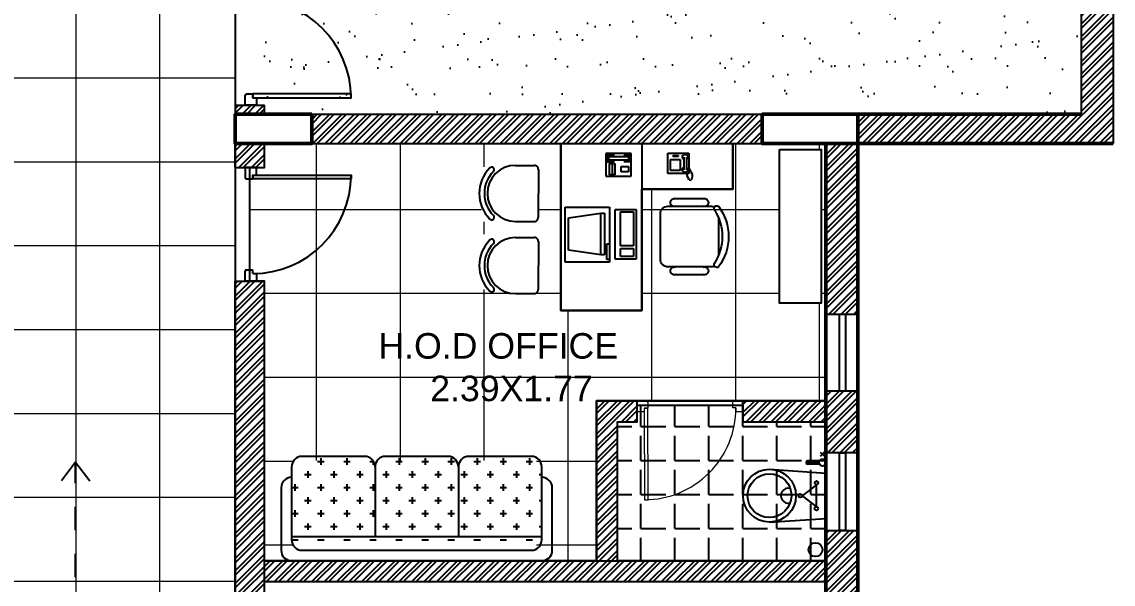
# Model space of a CAD drawing. Header units: millimetres. Extents: x 1521 to 3683, y 1649 to 3322.
# Drawn here: x 1935.604 to 1940.242, y 1665.422 to 1667.811 of the extents above; entities that cross this region are included whole.
import ezdxf

# ---------------------------------------------------------------- set-up
doc = ezdxf.new("R2010")
doc.units = ezdxf.units.MM
doc.header["$LTSCALE"] = 0.1
doc.linetypes.add('DASHED2', pattern=[0.375, 0.25, -0.125])
for name, color, linetype, lineweight in [('COL', 1, 'Continuous', 50), ('DOOR', 8, 'Continuous', 15), ('plan wall', 7, 'Continuous', 25), ('WALL', 7, 'Continuous', 50), ('WIN', 8, 'Continuous', 25)]:
    doc.layers.add(name, color=color, linetype=linetype, lineweight=lineweight)
doc.styles.add('ATTR', font='romans.shx', dxfattribs={"width": 0.8, "height": 2.52})
doc.styles.add('WORKING', font='ARIALN.TTF')
pattern_1 = [(45, (1274.377843, 807.466503), (-0.0265249055, 0.0265249055), []), (45, (1274.377843, 807.48526), (-0.0265249055, 0.0265249055), [])]

# ---------------------------------------------------------------- blocks, each defined once
blk = doc.blocks.new('RECTANG')
for p, q in [((1, 1), (0, 1)), ((0, 1), (0, 0)), ((1, 0), (1, 1)), ((0, 0), (1, 0))]:
    blk.add_line(p, q)
blk = doc.blocks.new('IBMAT', base_point=(61, 306))
for p, q in [((75, 307), (75, 306)), ((81, 307), (75, 307)), ((81, 306), (81, 307))]:
    blk.add_line(p, q)
at = {"xscale": 21, "yscale": 17, "zscale": 21}
blk.add_blockref('RECTANG', (61, 306), dxfattribs=at)
blk = doc.blocks.new('KEYBOARD', base_point=(60, 294))
for p, xscale, yscale, zscale in [((60, 294), 19, 8, 19), ((61, 295), 13, 5, 13), ((75, 295), 3, 5, 3)]:
    blk.add_blockref('RECTANG', p, dxfattribs=dict(xscale=xscale, yscale=yscale, zscale=zscale))
blk = doc.blocks.new('COMPUTER')
for p, q in [((-6.64, 16.23), (-8.5, 3.5)), ((6.08, 16.23), (-6.64, 16.23)), ((8, 3.5), (6.08, 16.23)), ((-8.5, 3.5), (-8.5, 2.04)), ((8, 3.5), (-8.5, 3.5)), ((-8.5, 2.04), (8, 2.04)), ((8, 2.04), (8, 3.5))]:
    blk.add_line(p, q)
at = {"xscale": 1.033846153846152, "yscale": 1.033846153846152, "zscale": 1.033846153846152}
for name, p in [('IBMAT', (-10.86, 0)), ('KEYBOARD', (-10.05, -10.5))]:
    blk.add_blockref(name, p, dxfattribs=at)
blk = doc.blocks.new('DESK2')
for p, q in [((33, 0), (-33, 0)), ((-33, 0), (-33, -68)), ((33, -32), (33, 0)), ((-33, -32), (33, -32)), ((-15, -68), (-15, -32)), ((-33, -68), (-15, -68))]:
    blk.add_line(p, q)
blk = doc.blocks.new('CHAIR7')
for p, q in [((5.12, 15.04), (17.88, 15.04)), ((0, 9), (0, -9)), ((20, 12), (3, 12)), ((23, -7.44), (23, 7.44)), ((3, -12), (20, -12)), ((5.12, -15), (17.88, -15))]:
    blk.add_line(p, q)
for centre, radius, start, end in [((5.56, 13.54), 1.56, 73.7398, 286.2602), ((17.44, 13.54), 1.56, 253.7398, 106.2602), ((3, 9), 3, 90, 180), ((20, 9), 3, 62.4156, 90), ((22.34, 11.12), 1.1, 53.3099, 212.0274), ((4.82, 0), 19.64, 327.5758, 32.4242), ((7, 0), 20, 323.1301, 36.8699), ((3, -9), 3, 180, 270), ((5.56, -13.5), 1.56, 73.7398, 286.2602), ((17.44, -13.5), 1.56, 253.7398, 106.2602), ((20, -9), 3, 270, 297.5844), ((22.34, -11.12), 1.1, 147.9726, 306.6901)]:
    blk.add_arc(centre, radius, start, end)
blk = doc.blocks.new('FNPHONE')
for p, q in [((-7.29, 6.54), (-7.29, 1.54)), ((-6.29, 6.54), (-6.29, 1.54)), ((-3.87, 4.85), (-3.87, 4.85)), ((-2.94, 4.85), (-2.94, 4.85)), ((-2, 4.85), (-2, 4.85)), ((-9.1, 0.22), (-9.7, 0.02)), ((-8.9, 0.62), (-9.5, 0.42)), ((-8.7, 1.02), (-9.3, 0.82)), ((-8.5, 1.42), (-9.1, 1.22)), ((-8.3, 1.82), (-8.9, 1.62)), ((-7.14, 0.56), (-7.5, -0.58)), ((-3.87, 3.91), (-3.87, 3.91)), ((-3.87, 2.97), (-3.87, 2.97)), ((-3.87, 2.03), (-3.87, 2.03)), ((-2.94, 3.91), (-2.94, 3.91)), ((-2.94, 2.97), (-2.94, 2.97)), ((-2.94, 2.03), (-2.94, 2.03)), ((-2, 3.91), (-2, 3.91)), ((-2, 2.97), (-2, 2.97)), ((-2, 2.03), (-2, 2.03)), ((-9.3, -0.18), (-9.9, -0.38)), ((-9.3, -0.58), (-9.9, -0.78)), ((-9.3, -0.98), (-9.9, -1.18)), ((-9.3, -1.38), (-9.9, -1.58)), ((-9.1, -1.78), (-9.7, -1.98)), ((-8.9, -2.18), (-9.5, -2.38)), ((-8.43, -2.46), (-9.03, -2.66)), ((-7.9, -1.98), (-8.5, -2.18)), ((-7.7, -1.58), (-8.3, -1.78)), ((-7.5, -1.18), (-8.1, -1.38)), ((-7.3, -0.78), (-7.9, -0.98))]:
    blk.add_line(p, q)
for centre, start, end in [((-6.79, 6.54), 298.4915, 241.5085), ((-6.79, 1.54), 118.4915, 61.5085)]:
    blk.add_arc(centre, 1.05, start, end)
for p, xscale, yscale, zscale in [((-8.21, 0), 8.20528234483245, 8.104073169521023, 8.20528234483245), ((-4.81, 1.25), 3.75, 4.375, 3.75), ((-4.03, 6.72), 2.03125, 0.46875, 2.03125)]:
    blk.add_blockref('RECTANG', p, dxfattribs=dict(xscale=xscale, yscale=yscale, zscale=zscale))
blk = doc.blocks.new('http...pointasearch.autodesk.com.GeneralSymbolsCatalog.idropxml.MULTI_LINE_TELEPHONE.xml.MULTI_LINE_TELEPHONE')
for p, q in [((-4.5, 0), (4.5, 0)), ((-4.5, -10), (-4.5, 0)), ((4.5, 0), (4.5, -10)), ((-4, -0.5), (-4, -3)), ((-4, -3), (-3.25, -3)), ((-1.25, -0.5), (-3.75, -0.5)), ((-3.75, -0.5), (-3.75, -2.75)), ((-3.75, -2.75), (-3.25, -2.75)), ((-3.25, -1), (-1.75, -1)), ((-3.25, -1), (-3.25, -9)), ((-1.75, -9), (-1.75, -1)), ((-1.75, -2.75), (-1.25, -2.75)), ((-1.75, -3), (-1, -3)), ((-1.25, -2.75), (-1.25, -0.5)), ((-1, -3), (-1, -0.5)), ((-0.5, -1.5), (-0.5, -3.5)), ((4, -1.5), (-0.5, -1.5)), ((-0.5, -2.5), (4, -2.5)), ((-0.5, -3.5), (4, -3.5)), ((4, -3.5), (4, -1.5)), ((-3.75, -9.5), (-3.75, -7.25)), ((-3.75, -7.25), (-3.25, -7.25)), ((-1.75, -7.25), (-1.25, -7.25)), ((-1.25, -7.25), (-1.25, -9.5)), ((0.75, -6), (0.75, -9)), ((2.75, -6), (0.75, -6)), ((2.75, -9), (2.75, -6)), ((4.5, -10), (-4.5, -10)), ((-1.25, -9.5), (-3.75, -9.5)), ((-3.25, -9), (-1.75, -9)), ((0.75, -9), (2.75, -9))]:
    blk.add_line(p, q)
at = {"style": 'ATTR', "width": 0.8, "flags": 9}
blk.add_attdef('ESTCODE', (0, 0), '', height=0.0000256, dxfattribs=at)
blk = doc.blocks.new('D75')
at = {"layer": 'DOOR'}
for p, q in [((0.05, 0.7), (0.05, 0.675)), ((0.05, 0.7), (0.075, 0.7)), ((0.05, 0.05), (0.05, 0.075)), ((0.05, 0.05), (0.075, 0.05))]:
    blk.add_line(p, q, dxfattribs=at)
for points in [[(0.075, 0.7), (0.075, 0.75), (0, 0.75), (0, 0.685)], [(0.01, 0.675), (0.05, 0.675)], [(0.075, 0.05), (0.075, 0), (0, 0), (0, 0.065)], [(0.01, 0.075), (0.05, 0.075)]]:
    blk.add_lwpolyline(points, dxfattribs=at)
blk.add_lwpolyline([(0.05, 0.075), (0.05, 0.05), (0.7, 0.05), (0.7, 0.075)], close=True, dxfattribs=at)
for centre, radius, start, end in [((0.05, 0.05), 0.65, 0, 90), ((0.01, 0.685), 0.01, 180, 270), ((0.01, 0.065), 0.01, 90, 180)]:
    blk.add_arc(centre, radius, start, end, dxfattribs=at)
blk = doc.blocks.new('chair cor')
for p, q in [((-27.5, 22.5), (-27.5, 4)), ((27.5, 22.5), (27.5, 4)), ((23.5, 0), (-23.5, 0))]:
    blk.add_line(p, q)
for centre, radius, start, end in [((0, 22.5), 35.5, 45.1027, 135.1027), ((0, 22.5), 27.5, 0, 180), ((-23.4, 45.8), 2.5, 135, 315.221), ((0, 22.5), 30.5, 45.1196, 135.1196), ((23.3, 45.9), 2.5, 225, 45.1105), ((-23.5, 4), 4, 179.6528, 270), ((23.5, 4), 4, 270, 0.3472)]:
    blk.add_arc(centre, radius, start, end)

msp = doc.modelspace()

# ---------------------------------------------------------------- hatches: boundary and pattern name
h = msp.add_hatch()
h.set_pattern_fill('AR-SAND', color=256, scale=0.059074, angle=45, style=0)
h.set_pattern_definition([(82.5, (999.7894, 958.43), (-2.1111885, 1.977517), [0, -2.2807224, 0, -2.550808, 0, -2.4382723]), (52.5, (999.7894, 958.43), (-1.11656, 4.872013), [0, -1.2303897, 0, -2.055651, 0, -0.7877495]), (12.5, (998.4843, 957.125), (3.298091, 3.3100975), [0, -0.7502376, 0, -2.7008554, 0, -3.526117]), (2.5, (998.4843, 957.125), (2.258281, 4.1207), [0, -0.375119, 0, -1.770561, 0, -2.0256416])])
h.paths.add_polyline_path([(1937.3162, 1670.5551), (1939.3742, 1670.5551), (1939.3742, 1667.8053), (1937.3162, 1667.8053)], flags=16)
h.paths.add_polyline_path([(1936.6355, 1670.9166), (1940.1065, 1670.9166), (1940.1065, 1667.4182), (1936.6355, 1667.4182)])
h = msp.add_hatch()
h.set_pattern_fill('STEEL', color=256, scale=0.011815, style=0)
h.set_pattern_definition(pattern_1)
h.paths.add_polyline_path([(1940.2424, 1669.5359), (1940.1065, 1669.5359), (1940.1065, 1668.8885), (1940.2424, 1668.8885)])
h.paths.add_polyline_path([(1940.2424, 1667.9122), (1940.1065, 1667.9122), (1940.1065, 1667.4182), (1939.1576, 1667.4182), (1939.1576, 1667.2934), (1940.2424, 1667.2934)])
h.paths.add_polyline_path([(1938.7508, 1667.4182), (1936.8362, 1667.4182), (1936.8362, 1667.2934), (1937.8955, 1667.2934), (1938.6259, 1667.2934), (1938.7508, 1667.2934)])
h.paths.add_polyline_path([(1936.6355, 1667.2934), (1936.5107, 1667.2934), (1936.5107, 1667.1915), (1936.6355, 1667.1915)])
h.paths.add_polyline_path([(1936.6355, 1667.4561), (1936.5107, 1667.4561), (1936.5107, 1667.4182), (1936.6355, 1667.4182)])
h.paths.add_polyline_path([(1939.1576, 1667.2934), (1939.0217, 1667.2934), (1939.0217, 1666.5684), (1939.1576, 1666.5684)])
h.paths.add_polyline_path([(1939.1576, 1666.2415), (1939.0217, 1666.2415), (1939.0217, 1666.2006), (1939.0217, 1665.979), (1939.1576, 1665.979)])
h.paths.add_polyline_path([(1939.0217, 1666.2006), (1938.6688, 1666.2006), (1938.6689, 1666.1557), (1938.6688, 1666.1557), (1938.6688, 1666.112), (1939.0217, 1666.112)])
h.paths.add_polyline_path([(1938.2195, 1666.1815), (1938.2195, 1666.1815), (1938.2195, 1666.2006), (1938.047, 1666.2006), (1938.047, 1665.5212), (1938.1356, 1665.5212), (1938.1356, 1666.112), (1938.2195, 1666.112)])
h.paths.add_polyline_path([(1936.6355, 1666.7093), (1936.5772, 1666.7093), (1936.5107, 1666.7093), (1936.5107, 1665.0046), (1936.6355, 1665.0046), (1936.6355, 1665.0514)])
h.paths.add_polyline_path([(1939.0217, 1665.5212), (1938.1356, 1665.5212), (1936.6355, 1665.5212), (1936.6355, 1665.4326), (1939.0217, 1665.4326)])
at = {"lineweight": 0}
h = msp.add_hatch(dxfattribs=at)
h.set_pattern_fill('NET', color=9, scale=0.11224, style=0)
h.set_pattern_definition([(0, (368.9064, 13.69224), (0, 0.35636287), []), (90, (368.9064, 13.69224), (-0.35636287, 0), [])])
h.paths.add_polyline_path([(1923.2384, 1668.3945), (1929.9858, 1668.3945), (1929.9858, 1669.1267), (1932.4265, 1669.1267), (1932.4265, 1668.3945), (1936.5107, 1668.3945), (1936.5107, 1668.3561), (1936.5107, 1657.0965), (1935.9006, 1657.0965), (1935.9006, 1657.1372), (1935.7378, 1657.1372), (1935.7378, 1657.0965), (1935.1276, 1657.0965), (1935.1276, 1667.4182), (1923.3632, 1667.4182), (1923.3632, 1667.5375), (1923.2385, 1667.5375)])
h = msp.add_hatch(dxfattribs=at)
h.set_pattern_fill('NET', color=9, scale=0.11224, style=0)
h.set_pattern_definition([(0, (1274.37784, 807.4665), (0, 0.35636287), []), (90, (1274.37784, 807.4665), (-0.35636287, 0), [])])
h.paths.add_polyline_path([(1938.8247, 1667.2685), (1939.0009, 1667.2685), (1939.0009, 1666.6162), (1938.8247, 1666.6162)])
h.paths.add_polyline_path([(1937.592, 1666.9605), (1937.5577, 1666.9605), (1937.5577, 1667.195), (1937.592, 1667.195)])
h.paths.add_polyline_path([(1937.592, 1667.0464), (1937.592, 1667.0121), (1937.7992, 1667.0121), (1937.7992, 1667.0464)])
h.paths.add_polyline_path([(1937.5518, 1666.9085), (1937.5861, 1666.9085), (1937.5861, 1666.6741), (1937.5518, 1666.6741)])
h.paths.add_polyline_path([(1936.7599, 1665.5212), (1936.7599, 1665.9472), (1937.791, 1665.9472), (1937.791, 1665.5212), (1938.047, 1665.5212), (1938.047, 1666.2006), (1939.0217, 1666.2006), (1939.0217, 1667.2934), (1938.6259, 1667.2934), (1938.6259, 1667.1001), (1938.2392, 1667.1001), (1938.2392, 1666.5845), (1937.8955, 1666.5845), (1937.8955, 1667.2934), (1936.6355, 1667.2934), (1936.6355, 1667.1915), (1936.5731, 1667.1915), (1936.5772, 1666.7093), (1936.6355, 1666.7093), (1936.6355, 1665.5212)])
h = msp.add_hatch()
h.set_pattern_fill('ANGLE', color=9, scale=0.020676, style=0)
h.set_pattern_definition([(0, (999.78936, 958.43004), (0, 0.144420742), [0.105033267, -0.039387475]), (90, (999.78936, 958.43004), (-0.144420742, 0), [0.105033267, -0.039387475])])
h.paths.add_polyline_path([(1938.2195, 1666.1815), (1938.6239, 1666.1825), (1938.6688, 1666.1826), (1938.6688, 1666.112), (1939.0217, 1666.112), (1939.0217, 1665.5212), (1938.1356, 1665.5212), (1938.1356, 1666.112), (1938.2195, 1666.112)])
h = msp.add_hatch()
h.set_pattern_fill('STEEL', color=256, scale=0.011815, style=0)
h.set_pattern_definition(pattern_1)
h.paths.add_polyline_path([(1940.2424, 1665.0046), (1939.1576, 1665.0046), (1939.1576, 1664.8798), (1940.1065, 1664.8798), (1940.1065, 1664.7412), (1940.2424, 1664.7412)])
h.paths.add_polyline_path([(1939.1576, 1665.6491), (1939.0217, 1665.6491), (1939.0217, 1665.5212), (1939.0217, 1665.0046), (1939.1576, 1665.0046)])
h.paths.add_polyline_path([(1936.6355, 1664.8798), (1936.5107, 1664.8798), (1936.5107, 1664.103), (1936.6355, 1664.103)])
at = {"layer": 'WIN'}
h = msp.add_hatch(dxfattribs=at)
h.set_pattern_fill('AR-SAND', color=9, scale=0.004726, style=0)
h.set_pattern_definition([(37.5, (1274.37784, 807.4665), (-0.007561598, 0.23129211), [0, -0.18245779, 0, -0.204064634, 0, -0.195061782]), (7.5, (1274.37784, 807.4665), (0.21244049, 0.338764825), [0, -0.098431176, 0, -0.164452087, 0, -0.06301996]), (327.5, (1274.2302, 807.4665), (0.37381558, 0.0006792), [0, -0.06001901, 0, -0.216068436, 0, -0.282089346]), (317.5, (1274.2302, 807.4665), (0.36084962, 0.10535431), [0, -0.030009505, 0, -0.141644863, 0, -0.162051327])])
h.paths.add_polyline_path([(1936.6355, 1670.9166), (1940.1065, 1670.9166), (1940.1065, 1667.4182), (1936.6355, 1667.4182)])
h.paths.add_polyline_path([(1937.2262, 1668.0089), (1937.2262, 1670.3259), (1939.5158, 1670.3259), (1939.5158, 1668.0089)])

# ---------------------------------------------------------------- linework, layer by layer
for p, q in [((1940.2424, 1671.0414), (1940.2424, 1667.2934)), ((1940.2424, 1671.0414), (1940.2424, 1667.2934)), ((1940.1065, 1670.9166), (1940.1065, 1667.4182)), ((1936.5852, 1667.4883), (1936.5852, 1667.5043)), ((1936.5852, 1667.4883), (1936.6013, 1667.4883)), ((1936.5107, 1667.4561), (1936.6355, 1667.4561)), ((1936.5107, 1667.4561), (1936.5107, 1667.4182)), ((1936.6355, 1667.4182), (1936.6355, 1667.4561)), ((1936.8362, 1667.4182), (1938.7508, 1667.4182)), ((1936.5107, 1667.1915), (1936.5107, 1667.2934)), ((1936.6355, 1667.1915), (1936.6355, 1667.2934)), ((1936.8362, 1667.2934), (1938.7508, 1667.2934)), ((1940.2424, 1667.2934), (1939.1576, 1667.2934)), ((1939.1576, 1667.2934), (1939.1576, 1665.0046)), ((1936.5107, 1667.1915), (1936.6355, 1667.1915)), ((1936.5852, 1667.1593), (1936.5852, 1667.1432)), ((1936.5852, 1667.1593), (1936.6013, 1667.1593)), ((1936.5852, 1666.7415), (1936.5852, 1666.7575)), ((1936.5107, 1664.8798), (1936.5107, 1666.7093)), ((1936.5107, 1666.7093), (1936.6355, 1666.7093)), ((1936.5852, 1666.7415), (1936.6013, 1666.7415)), ((1936.6355, 1665.0046), (1936.6355, 1666.7093)), ((1938.047, 1666.2006), (1939.0217, 1666.2006)), ((1938.047, 1665.5212), (1938.047, 1666.2006)), ((1938.2195, 1666.112), (1938.2195, 1666.2006)), ((1938.6688, 1666.112), (1938.6688, 1666.2006)), ((1938.1356, 1666.112), (1938.2195, 1666.112)), ((1938.1356, 1665.5212), (1938.1356, 1666.112)), ((1938.6688, 1666.112), (1939.0217, 1666.112)), ((1936.6355, 1665.5212), (1939.0217, 1665.5212)), ((1936.6355, 1665.4326), (1939.0217, 1665.4326))]:
    msp.add_line(p, q)
at = {"linetype": 'Continuous'}
for p, q in [((1937.0607, 1665.9643), (1936.7949, 1665.9643)), ((1936.875, 1665.9569), (1936.875, 1665.9292)), ((1936.9857, 1665.9569), (1936.9857, 1665.9292)), ((1937.4151, 1665.9643), (1937.1493, 1665.9643)), ((1937.2073, 1665.9569), (1937.2073, 1665.9292)), ((1937.318, 1665.9569), (1937.318, 1665.9292)), ((1937.4288, 1665.9569), (1937.4288, 1665.9292)), ((1937.7696, 1665.9643), (1937.5037, 1665.9643)), ((1937.5396, 1665.9569), (1937.5396, 1665.9292)), ((1937.6503, 1665.9569), (1937.6503, 1665.9292)), ((1937.7611, 1665.9569), (1937.7611, 1665.9292)), ((1936.7505, 1665.92), (1936.7505, 1665.6098)), ((1936.8611, 1665.943), (1936.8888, 1665.943)), ((1936.9719, 1665.943), (1936.9996, 1665.943)), ((1937.0827, 1665.943), (1937.0985, 1665.943)), ((1937.0965, 1665.9461), (1937.0965, 1665.9292)), ((1937.105, 1665.92), (1937.105, 1665.6246)), ((1937.1934, 1665.943), (1937.2211, 1665.943)), ((1937.3042, 1665.943), (1937.3319, 1665.943)), ((1937.4149, 1665.943), (1937.4426, 1665.943)), ((1937.4594, 1665.92), (1937.4594, 1665.6246)), ((1937.5257, 1665.943), (1937.5534, 1665.943)), ((1937.6365, 1665.943), (1937.6642, 1665.943)), ((1937.7472, 1665.943), (1937.7749, 1665.943)), ((1937.8139, 1665.6098), (1937.8139, 1665.92)), ((1936.7505, 1665.8757), (1936.7505, 1665.8757)), ((1936.8057, 1665.8877), (1936.8334, 1665.8877)), ((1936.8196, 1665.9015), (1936.8196, 1665.8738)), ((1936.9165, 1665.8877), (1936.9442, 1665.8877)), ((1936.9304, 1665.9015), (1936.9304, 1665.8738)), ((1937.0273, 1665.8877), (1937.055, 1665.8877)), ((1937.0411, 1665.9015), (1937.0411, 1665.8738)), ((1937.138, 1665.8877), (1937.1657, 1665.8877)), ((1937.1519, 1665.9015), (1937.1519, 1665.8738)), ((1937.2488, 1665.8877), (1937.2765, 1665.8877)), ((1937.2626, 1665.9015), (1937.2626, 1665.8738)), ((1937.3596, 1665.8877), (1937.3873, 1665.8877)), ((1937.3734, 1665.9015), (1937.3734, 1665.8738)), ((1937.4703, 1665.8877), (1937.498, 1665.8877)), ((1937.4842, 1665.9015), (1937.4842, 1665.8738)), ((1937.5811, 1665.8877), (1937.6088, 1665.8877)), ((1937.5949, 1665.9015), (1937.5949, 1665.8738)), ((1937.6919, 1665.8877), (1937.7195, 1665.8877)), ((1937.7057, 1665.9015), (1937.7057, 1665.8738)), ((1937.8026, 1665.8877), (1937.8139, 1665.8877)), ((1937.8139, 1665.8757), (1937.8139, 1665.8757)), ((1936.7062, 1665.8314), (1936.7062, 1665.5655)), ((1936.7505, 1665.8323), (1936.7781, 1665.8323)), ((1936.7642, 1665.8461), (1936.7642, 1665.8184)), ((1936.8611, 1665.8323), (1936.8888, 1665.8323)), ((1936.875, 1665.8461), (1936.875, 1665.8184)), ((1936.9719, 1665.8323), (1936.9996, 1665.8323)), ((1936.9857, 1665.8461), (1936.9857, 1665.8184)), ((1937.0827, 1665.8323), (1937.1103, 1665.8323)), ((1937.0965, 1665.8461), (1937.0965, 1665.8184)), ((1937.1934, 1665.8323), (1937.2211, 1665.8323)), ((1937.2073, 1665.8461), (1937.2073, 1665.8184)), ((1937.3042, 1665.8323), (1937.3319, 1665.8323)), ((1937.318, 1665.8461), (1937.318, 1665.8184)), ((1937.4149, 1665.8323), (1937.4426, 1665.8323)), ((1937.4288, 1665.8461), (1937.4288, 1665.8184)), ((1937.5257, 1665.8323), (1937.5534, 1665.8323)), ((1937.5396, 1665.8461), (1937.5396, 1665.8184)), ((1937.6365, 1665.8323), (1937.6642, 1665.8323)), ((1937.6503, 1665.8461), (1937.6503, 1665.8184)), ((1937.7472, 1665.8323), (1937.7749, 1665.8323)), ((1937.7611, 1665.8461), (1937.7611, 1665.8184)), ((1937.8582, 1665.5655), (1937.8582, 1665.8314)), ((1936.8057, 1665.7769), (1936.8334, 1665.7769)), ((1936.8196, 1665.7907), (1936.8196, 1665.763)), ((1936.9165, 1665.7769), (1936.9442, 1665.7769)), ((1936.9304, 1665.7907), (1936.9304, 1665.763)), ((1937.0273, 1665.7769), (1937.055, 1665.7769)), ((1937.0411, 1665.7907), (1937.0411, 1665.763)), ((1937.138, 1665.7769), (1937.1657, 1665.7769)), ((1937.1519, 1665.7907), (1937.1519, 1665.763)), ((1937.2488, 1665.7769), (1937.2765, 1665.7769)), ((1937.2626, 1665.7907), (1937.2626, 1665.763)), ((1937.3596, 1665.7769), (1937.3873, 1665.7769)), ((1937.3734, 1665.7907), (1937.3734, 1665.763)), ((1937.4703, 1665.7769), (1937.498, 1665.7769)), ((1937.4842, 1665.7907), (1937.4842, 1665.763)), ((1937.5811, 1665.7769), (1937.6088, 1665.7769)), ((1937.5949, 1665.7907), (1937.5949, 1665.763)), ((1937.6919, 1665.7769), (1937.7195, 1665.7769)), ((1937.7057, 1665.7907), (1937.7057, 1665.763)), ((1937.8026, 1665.7769), (1937.8139, 1665.7769)), ((1936.7642, 1665.7354), (1936.7642, 1665.7077)), ((1936.875, 1665.7354), (1936.875, 1665.7077)), ((1936.9857, 1665.7354), (1936.9857, 1665.7077)), ((1937.0965, 1665.7354), (1937.0965, 1665.7077)), ((1937.2073, 1665.7354), (1937.2073, 1665.7077)), ((1937.318, 1665.7354), (1937.318, 1665.7077)), ((1937.4288, 1665.7354), (1937.4288, 1665.7077)), ((1937.5396, 1665.7354), (1937.5396, 1665.7077)), ((1937.6503, 1665.7354), (1937.6503, 1665.7077)), ((1937.7611, 1665.7354), (1937.7611, 1665.7077)), ((1936.7505, 1665.7215), (1936.7781, 1665.7215)), ((1936.8196, 1665.68), (1936.8196, 1665.6523)), ((1936.8611, 1665.7215), (1936.8888, 1665.7215)), ((1936.9304, 1665.68), (1936.9304, 1665.6523)), ((1936.9719, 1665.7215), (1936.9996, 1665.7215)), ((1937.0411, 1665.68), (1937.0411, 1665.6523)), ((1937.0827, 1665.7215), (1937.1103, 1665.7215)), ((1937.1519, 1665.68), (1937.1519, 1665.6523)), ((1937.1934, 1665.7215), (1937.2211, 1665.7215)), ((1937.2626, 1665.68), (1937.2626, 1665.6523)), ((1937.3042, 1665.7215), (1937.3319, 1665.7215)), ((1937.3734, 1665.68), (1937.3734, 1665.6523)), ((1937.4149, 1665.7215), (1937.4426, 1665.7215)), ((1937.4842, 1665.68), (1937.4842, 1665.6523)), ((1937.5257, 1665.7215), (1937.5534, 1665.7215)), ((1937.5949, 1665.68), (1937.5949, 1665.6523)), ((1937.6365, 1665.7215), (1937.6642, 1665.7215)), ((1937.7057, 1665.68), (1937.7057, 1665.6523)), ((1937.7472, 1665.7215), (1937.7749, 1665.7215)), ((1936.8057, 1665.6661), (1936.8334, 1665.6661)), ((1936.9165, 1665.6661), (1936.9442, 1665.6661)), ((1937.0273, 1665.6661), (1937.055, 1665.6661)), ((1937.138, 1665.6661), (1937.1657, 1665.6661)), ((1937.2488, 1665.6661), (1937.2765, 1665.6661)), ((1937.3596, 1665.6661), (1937.3873, 1665.6661)), ((1937.4703, 1665.6661), (1937.498, 1665.6661)), ((1937.5811, 1665.6661), (1937.6088, 1665.6661)), ((1937.6919, 1665.6661), (1937.7195, 1665.6661)), ((1937.8026, 1665.6661), (1937.8139, 1665.6661)), ((1936.7505, 1665.6246), (1937.8139, 1665.6246)), ((1936.7505, 1665.6107), (1936.7781, 1665.6107)), ((1936.8611, 1665.6107), (1936.8888, 1665.6107)), ((1936.9719, 1665.6107), (1936.9996, 1665.6107)), ((1937.0827, 1665.6107), (1937.1103, 1665.6107)), ((1937.1934, 1665.6107), (1937.2211, 1665.6107)), ((1937.3042, 1665.6107), (1937.3319, 1665.6107)), ((1937.4149, 1665.6107), (1937.4426, 1665.6107)), ((1937.5257, 1665.6107), (1937.5534, 1665.6107)), ((1937.6365, 1665.6107), (1937.6642, 1665.6107)), ((1937.7472, 1665.6107), (1937.7749, 1665.6107)), ((1936.7949, 1665.5655), (1937.7696, 1665.5655)), ((1936.7505, 1665.5212), (1937.8139, 1665.5212))]:
    msp.add_line(p, q, dxfattribs=at)
at = {"linetype": 'DASHED2'}
for p, q in [((1935.8326, 1665.9403), (1935.7634, 1665.8476)), ((1935.8326, 1662.8509), (1935.8326, 1665.9403)), ((1935.8326, 1665.9403), (1935.9018, 1665.8476))]:
    msp.add_line(p, q, dxfattribs=at)
at = {"lineweight": 25}
msp.add_line((1938.9839, 1665.8587), (1938.9786, 1665.8587), dxfattribs=at)
for points in [[(1923.2384, 1668.3945), (1929.9858, 1668.3945), (1929.9858, 1669.1267), (1932.4265, 1669.1267), (1932.4265, 1668.3945), (1936.5107, 1668.3945), (1936.5107, 1668.3561), (1936.5107, 1657.0965), (1935.9006, 1657.0965), (1935.9006, 1657.1372), (1935.7378, 1657.1372), (1935.7378, 1657.0965), (1935.1276, 1657.0965), (1935.1276, 1667.4182), (1923.3632, 1667.4182), (1923.3632, 1667.5375), (1923.2385, 1667.5375), (1923.2384, 1668.3945)], [(1936.6013, 1667.4883), (1936.6013, 1667.4561), (1936.5531, 1667.4561), (1936.5531, 1667.4979)], [(1936.5595, 1667.5043), (1936.5852, 1667.5043)], [(1936.6355, 1667.2934), (1937.8955, 1667.2934), (1937.8955, 1666.5845), (1938.2392, 1666.5845), (1938.2392, 1667.1001), (1938.6259, 1667.1001), (1938.6259, 1667.2934), (1939.0217, 1667.2934), (1939.0217, 1666.2006), (1938.047, 1666.2006), (1938.047, 1665.5212), (1936.6355, 1665.5212), (1936.6355, 1666.7093), (1936.5731, 1666.7093), (1936.5731, 1667.1915), (1936.6355, 1667.1915), (1936.6355, 1667.2934)], [(1936.6013, 1667.1593), (1936.6013, 1667.1915), (1936.5531, 1667.1915), (1936.5531, 1667.1497)], [(1936.5595, 1667.1432), (1936.5852, 1667.1432)], [(1936.6013, 1666.7415), (1936.6013, 1666.7093), (1936.5531, 1666.7093), (1936.5531, 1666.7511)], [(1936.5595, 1666.7575), (1936.5852, 1666.7575)], [(1938.2195, 1666.1815), (1938.6239, 1666.1825), (1938.6688, 1666.1826), (1938.6688, 1666.112), (1939.0217, 1666.112), (1939.0217, 1665.5212), (1938.1356, 1665.5212), (1938.1356, 1666.112), (1938.2195, 1666.112), (1938.2195, 1666.1815)]]:
    msp.add_lwpolyline(points)
for points in [[(1936.5852, 1667.5043), (1936.5852, 1667.4883), (1937.0031, 1667.4883), (1937.0031, 1667.5043)], [(1938.8247, 1667.2685), (1939.0009, 1667.2685), (1939.0009, 1666.6162), (1938.8247, 1666.6162)], [(1936.5852, 1667.1432), (1936.5852, 1667.1593), (1937.0031, 1667.1593), (1937.0031, 1667.1432)]]:
    msp.add_lwpolyline(points, close=True)
at = {"color": 253}
for points in [[(1939.0217, 1666.5684), (1939.1576, 1666.5684), (1939.1576, 1666.2415), (1939.0217, 1666.2415)], [(1939.0796, 1666.5684), (1939.1049, 1666.5684), (1939.1049, 1666.2415), (1939.0796, 1666.2415)], [(1939.0217, 1665.6491), (1939.1576, 1665.6491), (1939.1576, 1665.979), (1939.0217, 1665.979)], [(1939.0796, 1665.979), (1939.1049, 1665.979), (1939.1049, 1665.6491), (1939.0796, 1665.6491)]]:
    msp.add_lwpolyline(points, close=True, dxfattribs=at)
for centre, radius, start, end in [((1936.5852, 1667.4883), 0.4179, 0, 90), ((1936.5595, 1667.4979), 0.00643, 90, 180), ((1936.5595, 1667.1497), 0.00643, 180, 270), ((1936.5852, 1667.1593), 0.4179, 270, 0), ((1936.5595, 1666.7511), 0.00643, 90, 180)]:
    msp.add_arc(centre, radius, start, end)
at = {"linetype": 'Continuous'}
for centre, start, end in [((1936.7949, 1665.92), 90, 180), ((1937.0607, 1665.92), 0, 90), ((1937.1493, 1665.92), 90, 180), ((1937.4151, 1665.92), 0, 90), ((1937.4151, 1665.92), 0, 90), ((1937.5037, 1665.92), 90, 180), ((1937.5037, 1665.92), 90, 180), ((1937.7696, 1665.92), 0, 90), ((1936.7505, 1665.8314), 90, 180), ((1937.8139, 1665.8314), 0, 90), ((1936.7949, 1665.6098), 180, 270), ((1937.7696, 1665.6098), 270, 0), ((1936.7505, 1665.5655), 180, 270), ((1937.8139, 1665.5655), 270, 0)]:
    msp.add_arc(centre, 0.0443, start, end, dxfattribs=at)
at = {"layer": 'COL'}
for points in [[(1936.8362, 1667.4182), (1936.8362, 1667.2934), (1936.5107, 1667.2934), (1936.5107, 1667.4182)], [(1939.1576, 1667.4182), (1939.1576, 1667.2934), (1938.7508, 1667.2934), (1938.7508, 1667.4182)]]:
    msp.add_lwpolyline(points, close=True, dxfattribs=at)
at = {"layer": 'plan wall'}
for p, q in [((1938.9981, 1665.9653), (1939.0217, 1665.9897)), ((1939.0217, 1665.9602), (1938.9981, 1665.9808)), ((1938.7819, 1665.91), (1939.0217, 1665.8938)), ((1938.9922, 1665.9384), (1938.9373, 1665.9385)), ((1938.9942, 1665.9458), (1938.9433, 1665.9459)), ((1938.9941, 1665.931), (1938.9433, 1665.9311)), ((1938.9815, 1665.844), (1938.9203, 1665.7973)), ((1938.9812, 1665.7504), (1938.9815, 1665.844)), ((1938.9203, 1665.7973), (1938.9812, 1665.7504)), ((1938.7814, 1665.6853), (1939.0217, 1665.7004))]:
    msp.add_line(p, q, dxfattribs=at)
msp.add_circle((1938.9774, 1665.5683), 0.0295, dxfattribs=at)
for centre, major_axis, ratio, start_param, end_param in [((1938.7816, 1665.7977), (0.1124, 0.0004), 0.999966, -0.006354705291457, 6.276830601888128), ((1938.9447, 1665.9385), (0.00738, 0.00032), 0.999966, 1.524714, 4.666306), ((1939.007, 1665.9384), (-0.0148, 0.0003), 0.999968, 3.157287497747048, 9.440472804926635), ((1938.7816, 1665.7977), (-0.0931, 0.002), 0.999966, 3.16012, 9.443305), ((1938.8619, 1665.7975), (-0.0321, 0.0003), 0.999965, 4.485347, 8.095194), ((1938.9813, 1665.8516), (-0.00762, 0.00027), 0.999964, 3.173921, 9.457106), ((1938.9126, 1665.7974), (-0.00762, 0.00027), 0.999964, 3.173959, 9.457144), ((1938.981, 1665.7428), (0.00753, 0.00123), 0.999965, -0.163951, 6.119234)]:
    msp.add_ellipse(centre, major_axis=major_axis, ratio=ratio, start_param=start_param, end_param=end_param, dxfattribs=at)
at = {"layer": 'WALL'}
for p, q in [((1939.1576, 1667.4182), (1940.1065, 1667.4182)), ((1939.1576, 1667.3368), (1939.1576, 1665.0046)), ((1939.0217, 1667.2934), (1939.0217, 1665.0046)), ((1939.1576, 1667.2934), (1940.2424, 1667.2934))]:
    msp.add_line(p, q, dxfattribs=at)

# ---------------------------------------------------------------- block references
for name, p, xscale, yscale, zscale, rotation in [('DESK2', (1937.8955, 1666.939), -0.0107413646605892, 0.0107413646605892, 0.0107413646608803, 90), ('http...pointasearch.autodesk.com.GeneralSymbolsCatalog.idropxml.MULTI_LINE_TELEPHONE.xml.MULTI_LINE_TELEPHONE', (1938.0861, 1667.2036), -0.0107413646605892, 0.0107413646605892, 0.0107413646608803, 90), ('chair cor', (1937.7992, 1667.0816), 0.0043306532548386, 0.0043306532552379, 0.0043306532549962, 89.93649199057305), ('CHAIR7', (1938.3178, 1666.8985), -0.0107413646605892, 0.0107413646605892, 0.0107413646608803, 180), ('COMPUTER', (1938.102, 1666.9061), -0.0107413646605892, 0.0107413646605892, 0.0107413646608803, 90), ('chair cor', (1937.7992, 1666.7752), 0.0043306532548386, 0.0043306532552379, 0.0043306532549962, 89.93649199057305)]:
    msp.add_blockref(name, p, dxfattribs=dict(xscale=xscale, yscale=yscale, zscale=zscale, rotation=rotation))
at = {"xscale": -0.0107413646605892, "yscale": 0.0107413646605892, "zscale": 0.0107413646608803}
msp.add_blockref('FNPHONE', (1938.3502, 1667.1661), dxfattribs=at)
at = {"layer": 'DOOR', "xscale": 0.5990086221279105, "yscale": 0.5990086221277126, "zscale": 0.5990086221273982, "rotation": 270.1473645514255}
msp.add_blockref('D75', (1938.2195, 1666.1994), dxfattribs=at)

# ---------------------------------------------------------------- texts
at = {"ltscale": 0.2, "insert": (1936.1837, 1666.4884), "char_height": 0.108478, "width": 2.869906, "attachment_point": 1, "style": 'WORKING'}
msp.add_mtext('\\pi0.9357;{\\f@Arial Unicode MS|b0|i0|c0|p34;H.O.D OFFICE\\P\\pi1.0297;   2.39X1.77}', dxfattribs=at)

doc.saveas('drawing.dxf')
